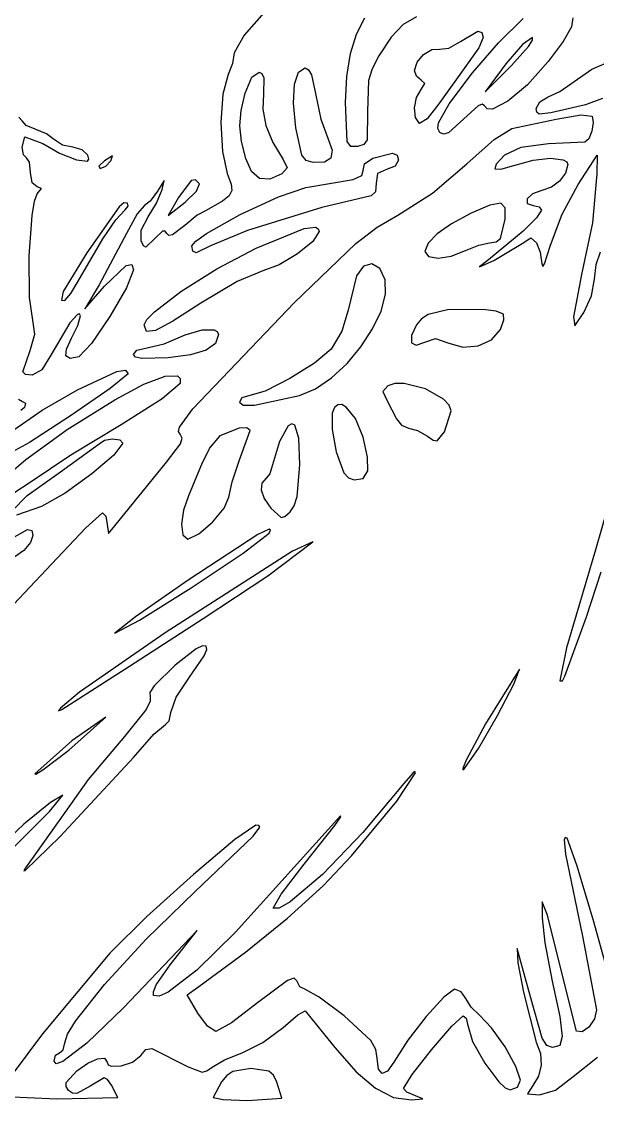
# Model space of a CAD drawing. Extents: x 1 to 122, y 1 to 158.
# Drawn here: x 41.9 to 80.3, y 1.1 to 72.9 of the extents above; entities that cross this region are included whole.
import ezdxf

# ---------------------------------------------------------------- set-up
doc = ezdxf.new("R2010")
doc.units = 0

msp = doc.modelspace()

# ---------------------------------------------------------------- linework, layer by layer
at = {"layer": 'Layer 1'}
for p, q in [((58.384759, 73.894282), (56.757747, 72.038185)), ((64.229577, 72.104362), (64.788341, 73.182156)), ((67.337868, 72.742242), (66.548852, 71.908611)), ((68.219157, 73.250104), (67.337868, 72.742242)), ((73.683594, 71.514045), (75.327793, 73.140126)), ((78.645296, 73.17989), (78.542582, 72.590194)), ((56.757747, 72.038185), (56.091702, 70.861803)), ((63.826442, 70.802222), (64.229577, 72.104362)), ((66.548852, 71.908611), (65.723953, 70.646255)), ((71.163789, 71.61322), (72.306437, 72.286937)), ((72.306437, 72.286937), (72.582221, 72.214486)), ((72.582221, 72.214486), (72.672268, 71.8711)), ((78.542582, 72.590194), (77.991003, 71.616786)), ((69.750561, 71.104514), (70.378064, 71.172468)), ((70.378064, 71.172468), (71.163789, 71.61322)), ((72.377301, 71.193723), (71.668262, 70.195405)), ((71.949305, 69.518275), (73.683594, 71.514045)), ((72.672268, 71.8711), (72.377301, 71.193723)), ((75.277622, 71.412974), (74.183569, 70.130141)), ((74.55328, 70.007021), (75.691607, 71.27495)), ((75.94887, 71.874275), (75.277622, 71.412974)), ((75.691607, 71.27495), (75.953258, 71.68883)), ((75.953258, 71.68883), (75.94887, 71.874275)), ((77.991003, 71.616786), (76.993798, 70.267372)), ((56.091702, 70.861803), (55.972684, 70.141562)), ((63.582181, 69.280667), (63.826442, 70.802222)), ((65.723953, 70.646255), (65.281117, 69.797896)), ((68.264412, 70.236796), (68.700208, 70.745518)), ((68.700208, 70.745518), (69.245079, 71.077168)), ((69.245079, 71.077168), (69.750561, 71.104514)), ((55.972684, 70.141562), (55.686713, 69.39989)), ((60.364472, 69.566479), (60.815399, 69.850388)), ((60.815399, 69.850388), (61.035676, 69.731281)), ((61.035676, 69.731281), (61.231677, 69.381193)), ((65.281117, 69.797896), (65.031626, 69.016641)), ((68.086154, 69.678232), (68.264412, 70.236796)), ((71.668262, 70.195405), (69.715283, 67.456084)), ((74.183569, 70.130141), (72.787979, 68.262887)), ((72.787979, 68.262887), (74.55328, 70.007021)), ((76.993798, 70.267372), (75.607155, 68.730318)), ((78.493105, 68.789585), (79.904239, 69.77098)), ((79.904239, 69.77098), (81.339847, 70.383347)), ((55.686713, 69.39989), (55.339001, 68.091812)), ((56.815955, 68.174692), (57.272081, 69.22618)), ((57.272081, 69.22618), (57.742924, 69.565343)), ((57.742924, 69.565343), (57.930007, 69.469725)), ((57.930007, 69.469725), (58.056141, 69.198333)), ((58.056141, 69.198333), (58.039389, 68.131301)), ((60.103052, 68.760216), (60.364472, 69.566479)), ((61.231677, 69.381193), (61.533655, 68.031465)), ((63.50004, 67.544631), (63.582181, 69.280667)), ((65.031626, 69.016641), (64.966891, 66.941733)), ((68.215756, 69.295468), (68.086154, 69.678232)), ((68.527126, 69.041821), (68.215756, 69.295468)), ((68.79171, 68.81913), (68.527126, 69.041821)), ((70.407433, 67.455731), (71.949305, 69.518275)), ((60.04179, 67.499795), (60.103052, 68.760216)), ((68.223032, 67.86858), (68.527126, 68.412818)), ((68.527126, 68.412818), (68.79171, 68.81913)), ((75.607155, 68.730318), (74.298266, 67.629827)), ((77.761708, 68.2796), (78.493105, 68.789585)), ((55.339001, 68.091812), (55.208478, 66.211571)), ((56.550826, 67.007879), (56.815955, 68.174692)), ((58.039389, 68.131301), (57.996135, 67.093604)), ((61.533655, 68.031465), (61.862797, 66.440127)), ((68.099383, 67.188149), (68.223032, 67.86858)), ((74.298266, 67.629827), (73.276516, 67.11142)), ((76.200048, 67.142464), (76.433278, 67.597195)), ((76.433278, 67.597195), (76.993798, 67.927042)), ((76.993798, 67.927042), (77.761708, 68.2796)), ((80.604178, 67.805505), (79.487233, 67.38447)), ((56.467896, 65.979708), (56.550826, 67.007879)), ((57.996135, 67.093604), (58.203211, 66.00696)), ((60.191335, 65.853413), (60.04179, 67.499795)), ((63.60799, 64.937778), (63.50004, 67.544631)), ((64.966891, 66.941733), (64.950884, 65.048153)), ((68.164383, 66.555342), (68.099383, 67.188149)), ((69.715283, 67.456084), (68.945213, 66.449696)), ((69.698394, 66.190537), (70.407433, 67.455731)), ((72.328177, 67.334023), (71.386745, 66.467953)), ((72.606491, 67.438511), (72.328177, 67.334023)), ((72.75129, 67.320617), (72.606491, 67.438511)), ((72.938751, 67.115973), (72.75129, 67.320617)), ((73.276516, 67.11142), (72.938751, 67.115973)), ((76.245964, 66.892185), (76.200048, 67.142464)), ((76.403336, 66.767417), (76.245964, 66.892185)), ((77.170187, 66.859889), (76.403336, 66.767417)), ((79.487233, 67.38447), (77.170187, 66.859889)), ((41.980582, 66.329311), (41.747484, 66.575373)), ((42.235464, 66.020983), (41.980582, 66.329311)), ((55.208478, 66.211571), (55.300404, 64.277223)), ((61.862797, 66.440127), (62.314706, 65.168671)), ((68.426232, 66.15398), (68.164383, 66.555342)), ((68.945213, 66.449696), (68.426232, 66.15398)), ((69.64707, 65.810733), (69.698394, 66.190537)), ((71.386745, 66.467953), (70.35778, 65.529298)), ((74.574447, 65.818488), (77.521554, 66.438672)), ((77.521554, 66.438672), (79.163912, 66.726539)), ((79.163912, 66.726539), (79.925736, 66.640814)), ((79.998409, 66.209647), (79.901748, 65.633059)), ((79.925736, 66.640814), (79.998409, 66.209647)), ((42.848063, 65.765572), (42.235464, 66.020983)), ((43.581268, 65.46646), (42.848063, 65.765572)), ((44.125825, 65.053313), (43.581268, 65.46646)), ((56.568255, 64.956828), (56.467896, 65.979708)), ((58.203211, 66.00696), (58.655489, 64.888433)), ((60.5909, 64.027478), (60.191335, 65.853413)), ((69.780194, 65.545791), (69.64707, 65.810733)), ((70.029531, 65.427842), (69.780194, 65.545791)), ((70.35778, 65.529298), (70.029531, 65.427842)), ((73.386688, 65.088943), (74.574447, 65.818488)), ((79.901748, 65.633059), (79.695549, 65.125197)), ((41.980582, 64.558718), (42.14039, 65.264274)), ((42.14039, 65.264274), (43.337146, 64.804648)), ((43.337146, 64.804648), (44.450028, 64.179129)), ((44.651111, 64.704018), (44.125825, 65.053313)), ((45.337265, 64.558718), (44.651111, 64.704018)), ((56.852997, 63.80589), (56.568255, 64.956828)), ((58.655489, 64.888433), (59.347843, 63.75509)), ((62.314706, 65.168671), (62.603069, 64.380422)), ((63.844726, 64.61847), (63.60799, 64.937778)), ((64.727823, 64.739125), (64.293791, 64.622218)), ((64.950884, 65.048153), (64.727823, 64.739125)), ((71.575834, 63.466165), (73.386688, 65.088943)), ((77.004029, 64.787318), (75.162925, 64.555499)), ((79.439608, 64.900207), (77.004029, 64.787318)), ((79.695549, 65.125197), (79.439608, 64.900207)), ((42.062338, 64.060419), (41.980582, 64.558718)), ((42.258924, 63.853162), (42.062338, 64.060419)), ((44.450028, 64.179129), (45.587031, 63.726867)), ((45.963181, 64.401952), (45.337265, 64.558718)), ((46.343035, 64.025318), (45.963181, 64.401952)), ((46.401965, 63.77231), (46.343035, 64.025318)), ((47.980454, 63.991142), (47.448641, 63.668659)), ((47.866683, 63.657723), (47.980454, 63.991142)), ((55.300404, 64.277223), (55.620038, 62.806822)), ((60.886016, 63.691882), (60.5909, 64.027478)), ((62.603069, 64.380422), (62.531664, 63.842138)), ((64.293791, 64.622218), (63.844726, 64.61847)), ((65.315083, 63.828468), (66.623625, 64.160652)), ((66.623625, 64.160652), (66.92977, 64.030626)), ((66.92977, 64.030626), (67.02782, 63.701467)), ((74.093611, 64.038723), (73.526785, 63.445847)), ((75.162925, 64.555499), (74.093611, 64.038723)), ((78.982408, 62.089272), (80.256995, 64.029551)), ((80.256995, 64.029551), (80.242178, 62.794828)), ((42.451673, 63.569617), (42.258924, 63.853162)), ((42.523507, 62.887609), (42.451673, 63.569617)), ((45.587031, 63.726867), (46.314416, 63.64564)), ((46.314416, 63.64564), (46.401965, 63.77231)), ((47.448641, 63.668659), (47.073109, 63.313235)), ((47.073109, 63.313235), (47.161127, 63.158895)), ((47.161127, 63.158895), (47.540628, 63.300756)), ((47.540628, 63.300756), (47.866683, 63.657723)), ((57.244674, 62.945321), (56.852997, 63.80589)), ((59.347843, 63.75509), (59.609296, 63.182972)), ((61.335747, 63.558592), (60.886016, 63.691882)), ((62.107041, 63.564601), (61.335747, 63.558592)), ((62.531664, 63.842138), (62.107041, 63.564601)), ((64.671263, 63.00967), (64.766293, 63.453332)), ((64.766293, 63.453332), (65.315083, 63.828468)), ((66.794722, 63.311824), (66.234069, 63.084106)), ((67.02782, 63.701467), (66.794722, 63.311824)), ((69.296315, 61.497002), (71.575834, 63.466165)), ((73.526785, 63.445847), (73.440707, 63.131643)), ((73.832864, 63.098823), (74.700741, 63.350101)), ((74.700741, 63.350101), (75.985939, 63.698237)), ((75.985939, 63.698237), (77.148536, 63.826968)), ((77.148536, 63.826968), (77.988406, 63.732788)), ((77.988406, 63.732788), (78.224781, 63.60101)), ((78.305427, 63.412189), (78.148479, 62.838517)), ((78.224781, 63.60101), (78.305427, 63.412189)), ((42.642879, 62.192989), (42.523507, 62.887609)), ((55.620038, 62.806822), (55.877704, 62.114429)), ((57.780583, 62.487911), (57.244674, 62.945321)), ((59.266704, 62.790242), (58.456125, 62.435579)), ((59.609296, 63.182972), (59.266704, 62.790242)), ((64.009981, 62.418502), (64.593564, 62.690306)), ((64.593564, 62.690306), (64.671263, 63.00967)), ((65.63761, 62.822609), (65.550739, 62.177466)), ((66.234069, 63.084106), (65.63761, 62.822609)), ((73.440707, 63.131643), (73.832864, 63.098823)), ((78.148479, 62.838517), (77.756549, 62.309494)), ((80.242178, 62.794828), (79.944345, 59.534189)), ((42.96836, 61.917469), (42.642879, 62.192989)), ((43.248775, 61.825659), (42.96836, 61.917469)), ((42.977533, 61.463444), (43.248775, 61.825659)), ((51.418187, 62.354561), (50.978185, 61.648299)), ((51.29251, 61.743197), (51.418187, 62.354561)), ((53.229967, 62.344904), (52.387533, 61.22426)), ((53.521703, 62.386658), (53.229967, 62.344904)), ((53.781359, 62.117494), (53.521703, 62.386658)), ((53.585038, 61.628544), (53.781359, 62.117494)), ((55.877704, 62.114429), (55.928233, 61.671936)), ((58.456125, 62.435579), (57.780583, 62.487911)), ((59.032404, 61.26914), (60.854205, 61.877605)), ((60.854205, 61.877605), (64.009981, 62.418502)), ((65.550739, 62.177466), (65.498571, 61.593443)), ((77.204346, 61.8994), (76.566584, 61.682519)), ((77.756549, 62.309494), (77.204346, 61.8994)), ((77.920105, 60.097179), (78.982408, 62.089272)), ((42.788275, 60.976686), (42.977533, 61.463444)), ((50.978185, 61.648299), (50.494482, 60.963072)), ((50.917154, 60.845774), (51.29251, 61.743197)), ((52.387533, 61.22426), (51.681977, 60.024815)), ((52.832033, 60.908877), (53.585038, 61.628544)), ((55.747584, 61.335804), (55.31171, 60.962499)), ((55.928233, 61.671936), (55.747584, 61.335804)), ((56.495897, 60.076938), (59.032404, 61.26914)), ((65.197961, 61.330094), (61.912539, 60.544104)), ((65.498571, 61.593443), (65.197961, 61.330094)), ((66.974198, 60.032929), (69.296315, 61.497002)), ((75.601031, 61.128746), (75.585211, 60.815743)), ((75.956576, 61.467545), (75.601031, 61.128746)), ((76.566584, 61.682519), (75.956576, 61.467545)), ((42.633332, 60.025245), (42.788275, 60.976686)), ((48.428306, 60.598432), (46.2783, 57.52115)), ((48.216451, 59.721327), (48.826239, 60.394526)), ((48.739323, 60.856004), (48.428306, 60.598432)), ((48.988164, 60.843966), (48.739323, 60.856004)), ((48.826239, 60.394526), (49.024677, 60.627713)), ((49.024677, 60.627713), (48.988164, 60.843966)), ((50.10894, 60.67816), (49.627618, 60.134044)), ((50.494482, 60.963072), (50.10894, 60.67816)), ((50.35024, 59.916865), (50.917154, 60.845774)), ((51.681977, 60.024815), (52.832033, 60.908877)), ((55.31171, 60.962499), (54.170826, 60.333143)), ((61.912539, 60.544104), (56.966283, 59.013753)), ((73.114734, 60.704828), (71.869345, 60.165926)), ((73.834627, 60.830648), (73.114734, 60.704828)), ((74.138529, 60.524007), (73.834627, 60.830648)), ((74.135944, 59.765523), (74.138529, 60.524007)), ((75.585211, 60.815743), (75.994378, 60.67816)), ((75.994378, 60.67816), (76.388828, 60.586526)), ((76.388828, 60.586526), (76.552826, 60.366304)), ((42.445896, 57.323859), (42.633332, 60.025245)), ((47.335399, 58.469682), (48.216451, 59.721327)), ((49.627618, 60.134044), (48.913728, 58.826075)), ((49.896171, 59.0459), (50.35024, 59.916865)), ((53.630943, 60.04263), (52.801342, 59.355242)), ((54.170826, 60.333143), (53.630943, 60.04263)), ((54.242363, 58.812637), (56.495897, 60.076938)), ((65.617717, 59.24953), (66.974198, 60.032929)), ((71.869345, 60.165926), (70.566189, 59.470535)), ((73.82744, 58.491421), (74.135944, 59.765523)), ((76.206944, 59.855515), (75.336227, 58.976624)), ((76.552826, 60.366304), (76.206944, 59.855515)), ((77.155724, 58.032325), (77.920105, 60.097179)), ((49.89692, 58.322309), (49.896171, 59.0459)), ((51.324613, 58.96507), (50.796151, 58.475414)), ((51.495049, 58.974584), (51.324613, 58.96507)), ((51.605424, 58.828192), (51.495049, 58.974584)), ((52.801342, 59.355242), (51.982323, 58.734794)), ((56.966283, 59.013753), (54.513726, 57.985053)), ((57.552203, 57.849586), (60.743521, 59.150455)), ((60.743521, 59.150455), (61.494662, 59.228926)), ((61.73615, 58.940023), (61.319607, 58.290955)), ((61.494662, 59.228926), (61.676612, 59.129743)), ((61.676612, 59.129743), (61.73615, 58.940023)), ((64.188178, 58.16153), (65.617717, 59.24953)), ((70.566189, 59.470535), (69.599616, 58.799353)), ((75.336227, 58.976624), (73.021871, 57.054072)), ((79.944345, 59.534189), (79.217358, 56.092046)), ((45.696393, 55.651073), (47.335399, 58.469682)), ((48.913728, 58.826075), (47.09163, 55.38649)), ((50.050572, 57.989242), (49.89692, 58.322309)), ((50.796151, 58.475414), (50.206968, 57.896153)), ((51.73975, 58.692758), (51.605424, 58.828192)), ((51.982323, 58.734794), (51.73975, 58.692758)), ((53.269478, 57.987875), (53.533484, 58.313336)), ((53.533484, 58.313336), (54.242363, 58.812637)), ((61.319607, 58.290955), (60.314102, 57.46938)), ((69.599616, 58.799353), (68.998499, 58.176192)), ((73.092427, 58.206597), (73.540036, 58.265384)), ((73.540036, 58.265384), (73.82744, 58.491421)), ((75.251428, 58.149095), (75.835849, 58.522422)), ((75.835849, 58.522422), (76.216276, 58.194603)), ((46.2783, 57.52115), (44.698736, 54.945517)), ((50.206968, 57.896153), (50.050572, 57.989242)), ((53.339819, 57.642797), (53.269478, 57.987875)), ((53.56074, 57.527279), (53.339819, 57.642797)), ((54.513726, 57.985053), (53.56074, 57.527279)), ((54.93437, 56.463213), (57.552203, 57.849586)), ((60.093263, 54.212092), (64.188178, 58.16153)), ((68.998499, 58.176192), (68.79171, 57.624866)), ((68.79171, 57.624866), (69.035513, 57.274007)), ((70.533298, 57.303199), (71.485523, 57.67743)), ((71.485523, 57.67743), (72.374303, 58.050096)), ((72.374303, 58.050096), (73.092427, 58.206597)), ((73.377824, 57.008563), (75.251428, 58.149095)), ((76.216276, 58.194603), (76.455459, 57.571773)), ((76.455459, 57.571773), (76.572934, 56.797602)), ((76.755056, 56.786181), (77.155724, 58.032325)), ((80.197861, 56.747948), (80.479951, 57.589941)), ((42.454253, 54.550373), (42.445896, 57.323859)), ((60.314102, 57.46938), (59.085817, 56.731015)), ((65.255507, 56.803114), (64.688345, 56.646552)), ((65.791515, 56.49434), (65.255507, 56.803114)), ((69.035513, 57.274007), (69.666335, 57.167754)), ((69.666335, 57.167754), (70.533298, 57.303199)), ((73.021871, 57.054072), (72.428057, 56.591315)), ((72.428057, 56.591315), (73.377824, 57.008563)), ((76.572934, 56.797602), (76.62788, 56.616026)), ((76.62788, 56.616026), (76.755056, 56.786181)), ((47.445819, 55.298295), (48.901425, 56.693577)), ((48.901425, 56.693577), (49.266831, 56.756663)), ((49.38892, 56.395788), (48.908541, 55.186955)), ((49.266831, 56.756663), (49.38892, 56.395788)), ((52.532172, 54.949574), (54.93437, 56.463213)), ((58.000937, 56.331582), (56.2923, 55.617075)), ((59.085817, 56.731015), (58.000937, 56.331582)), ((64.688345, 56.646552), (64.240874, 56.003851)), ((66.145522, 55.741032), (65.791515, 56.49434)), ((79.217358, 56.092046), (78.675138, 53.269822)), ((80.080606, 55.771018), (80.197861, 56.747948)), ((45.219437, 54.820551), (45.696393, 55.651073)), ((47.09163, 55.38649), (46.150065, 53.798989)), ((56.2923, 55.617075), (53.876962, 54.173639)), ((64.240874, 56.003851), (63.687365, 53.698447)), ((66.16261, 54.765007), (66.145522, 55.741032)), ((79.87379, 54.673878), (80.080606, 55.771018)), ((44.698736, 54.945517), (44.584745, 54.371697)), ((44.8036, 54.362067), (45.219437, 54.820551)), ((46.150065, 53.798989), (47.445819, 55.298295)), ((48.908541, 55.186955), (47.804374, 53.282302)), ((50.775558, 53.604211), (52.532172, 54.949574)), ((65.862991, 53.646313), (66.16261, 54.765007)), ((79.376461, 53.542872), (79.87379, 54.673878)), ((42.697427, 52.895877), (42.454253, 54.550373)), ((44.584745, 54.371697), (44.8036, 54.362067)), ((53.876962, 54.173639), (52.011086, 52.967337)), ((53.32654, 47.125443), (60.093263, 54.212092)), ((45.645598, 53.416688), (45.143104, 52.873035)), ((45.796169, 53.46299), (45.645598, 53.416688)), ((45.682943, 52.69109), (45.853379, 53.32415)), ((45.853379, 53.32415), (45.796169, 53.46299)), ((47.804374, 53.282302), (46.581871, 51.485796)), ((50.273704, 53.086989), (50.775558, 53.604211)), ((63.687365, 53.698447), (63.245246, 52.318203)), ((65.300575, 52.457819), (65.862991, 53.646313)), ((68.995836, 53.423633), (68.564824, 53.136494)), ((70.285725, 53.728433), (68.995836, 53.423633)), ((72.633639, 53.754407), (70.285725, 53.728433)), ((73.538415, 53.634523), (72.633639, 53.754407)), ((74.026936, 53.444094), (73.538415, 53.634523)), ((74.033859, 53.073369), (74.026936, 53.444094)), ((78.675138, 53.269822), (78.770609, 52.671202)), ((78.770609, 52.671202), (79.376461, 53.542872)), ((42.819179, 52.119413), (42.697427, 52.895877)), ((45.143104, 52.873035), (43.883819, 50.712181)), ((45.262476, 51.835779), (45.682943, 52.69109)), ((50.094476, 52.722663), (50.273704, 53.086989)), ((50.260535, 52.295824), (50.094476, 52.722663)), ((52.011086, 52.967337), (50.852508, 52.35939)), ((68.226912, 52.735716), (67.88953, 52.025524)), ((68.564824, 53.136494), (68.226912, 52.735716)), ((73.81033, 52.422449), (74.033859, 53.073369)), ((42.505163, 51.020157), (42.819179, 52.119413)), ((44.920441, 51.121762), (45.262476, 51.835779)), ((50.852508, 52.35939), (50.260535, 52.295824)), ((51.422332, 51.464304), (52.814339, 52.074268)), ((52.814339, 52.074268), (53.963657, 52.394051)), ((53.963657, 52.394051), (54.745071, 52.402418)), ((54.745071, 52.402418), (54.958685, 52.283186)), ((55.033368, 52.078138), (54.837141, 51.490222)), ((54.958685, 52.283186), (55.033368, 52.078138)), ((63.245246, 52.318203), (62.538014, 51.12211)), ((64.52927, 51.272393), (65.300575, 52.457819)), ((67.88953, 52.025524), (67.896404, 51.543371)), ((68.786418, 51.584249), (69.494311, 51.818449)), ((69.494311, 51.818449), (70.315711, 51.540151)), ((73.227634, 51.740375), (73.81033, 52.422449)), ((44.889193, 50.672626), (44.920441, 51.121762)), ((46.581871, 51.485796), (45.746487, 50.601409)), ((49.38892, 50.752045), (49.597588, 51.035282)), ((49.597588, 51.035282), (50.099415, 51.153154)), ((50.099415, 51.153154), (51.422332, 51.464304)), ((54.231107, 51.045116), (53.189238, 50.730846)), ((54.837141, 51.490222), (54.231107, 51.045116)), ((62.538014, 51.12211), (61.428186, 50.177089)), ((63.602985, 50.162902), (64.52927, 51.272393)), ((67.896404, 51.543371), (68.208408, 51.369523)), ((68.208408, 51.369523), (68.786418, 51.584249)), ((70.315711, 51.540151), (71.302227, 51.254247)), ((71.302227, 51.254247), (72.332234, 51.335981)), ((72.332234, 51.335981), (73.227634, 51.740375)), ((42.025517, 49.609927), (42.505163, 51.020157)), ((43.883819, 50.712181), (43.270603, 49.737456)), ((45.165589, 50.496474), (44.889193, 50.672626)), ((45.746487, 50.601409), (45.165589, 50.496474)), ((49.52442, 50.583263), (49.38892, 50.752045)), ((49.941635, 50.491872), (49.52442, 50.583263)), ((51.685505, 50.53544), (49.941635, 50.491872)), ((53.189238, 50.730846), (51.685505, 50.53544)), ((42.187712, 49.421047), (42.025517, 49.609927)), ((43.270603, 49.737456), (42.632516, 49.389264)), ((45.666054, 48.401838), (48.27811, 49.616321)), ((48.27811, 49.616321), (48.85574, 49.706913)), ((48.85574, 49.706913), (49.023795, 49.477458)), ((61.428186, 50.177089), (59.794548, 49.146773)), ((62.575629, 49.202214), (63.602985, 50.162902)), ((42.632516, 49.389264), (42.187712, 49.421047)), ((49.023795, 49.477458), (47.830881, 48.49517)), ((50.080938, 48.774394), (51.490948, 49.308037)), ((51.490948, 49.308037), (52.317551, 49.332489)), ((52.317551, 49.332489), (52.493554, 49.149138)), ((52.493554, 49.149138), (52.50148, 48.832933)), ((59.794548, 49.146773), (58.144109, 48.318136)), ((61.501112, 48.463198), (62.575629, 49.202214)), ((43.307634, 47.036196), (45.666054, 48.401838)), ((47.830881, 48.49517), (45.185173, 46.661585)), ((48.146789, 47.746377), (50.080938, 48.774394)), ((52.50148, 48.832933), (51.299477, 47.794972)), ((58.144109, 48.318136), (56.983878, 47.978152)), ((60.433341, 48.018721), (61.501112, 48.463198)), ((66.319442, 48.679122), (65.978923, 48.294021)), ((65.978923, 48.294021), (66.2443, 47.723446)), ((66.792073, 48.829925), (66.319442, 48.679122)), ((67.408881, 48.82655), (66.792073, 48.829925)), ((68.818301, 48.459429), (67.408881, 48.82655)), ((70.034244, 47.782085), (68.818301, 48.459429)), ((41.737606, 47.786594), (42.001396, 47.625374)), ((42.001396, 47.625374), (42.194277, 47.510677)), ((42.194277, 47.510677), (42.133688, 47.234849)), ((44.978192, 45.754306), (48.146789, 47.746377)), ((51.299477, 47.794972), (48.569769, 46.080206)), ((56.602921, 47.863014), (56.44448, 47.586216)), ((56.44448, 47.586216), (56.693585, 47.385209)), ((56.983878, 47.978152), (56.602921, 47.863014)), ((57.441166, 47.390247), (60.433341, 48.018721)), ((66.2443, 47.723446), (66.902937, 46.478845)), ((70.409206, 47.39093), (70.034244, 47.782085)), ((41.189918, 45.580364), (43.307634, 47.036196)), ((42.133688, 47.234849), (41.886434, 47.035617)), ((52.442401, 45.922608), (53.32654, 47.125443)), ((56.693585, 47.385209), (57.441166, 47.390247)), ((62.621623, 46.839385), (62.618271, 45.755121)), ((62.773506, 47.218986), (62.621623, 46.839385)), ((62.989824, 47.40631), (62.773506, 47.218986)), ((63.253287, 47.414792), (62.989824, 47.40631)), ((63.546607, 47.257868), (63.253287, 47.414792)), ((64.15366, 46.501545), (63.546607, 47.257868)), ((70.087464, 45.592667), (70.543253, 46.99884)), ((70.543253, 46.99884), (70.409206, 47.39093)), ((45.185173, 46.661585), (42.451293, 44.89097)), ((48.569769, 46.080206), (45.215953, 44.042252)), ((59.920555, 46.143437), (59.682877, 45.993043)), ((60.119236, 46.055644), (59.920555, 46.143437)), ((60.385005, 45.182348), (60.119236, 46.055644)), ((64.672674, 45.244828), (64.15366, 46.501545)), ((66.902937, 46.478845), (67.218497, 46.039505)), ((67.218497, 46.039505), (67.686457, 45.850195)), ((42.211828, 43.762896), (44.978192, 45.754306)), ((52.385611, 45.629701), (52.442401, 45.922608)), ((52.494425, 45.437092), (52.385611, 45.629701)), ((52.616513, 45.172994), (52.494425, 45.437092)), ((55.138849, 45.331259), (54.48127, 44.584339)), ((56.409555, 45.83776), (55.138849, 45.331259)), ((56.935205, 45.864957), (56.409555, 45.83776)), ((56.44448, 43.744816), (57.150036, 45.698148)), ((57.150036, 45.698148), (56.935205, 45.864957)), ((59.682877, 45.993043), (59.105132, 44.960842)), ((62.618271, 45.755121), (62.877387, 44.273983)), ((67.686457, 45.850195), (68.296189, 45.688931)), ((68.296189, 45.688931), (68.953282, 45.316795)), ((68.953282, 45.316795), (69.339006, 45.057282)), ((69.604907, 45.004145), (70.087464, 45.592667)), ((42.451293, 44.89097), (40.993862, 44.097594)), ((44.521289, 42.929546), (47.099744, 44.809147)), ((47.099744, 44.809147), (47.459252, 45.056081)), ((47.459252, 45.056081), (47.991169, 45.147902)), ((47.991169, 45.147902), (48.473279, 45.079518)), ((48.683364, 44.845836), (48.07765, 44.046155)), ((48.473279, 45.079518), (48.683364, 44.845836)), ((51.583199, 43.571602), (52.519163, 44.802268)), ((52.519163, 44.802268), (52.616513, 45.172994)), ((54.48127, 44.584339), (53.963392, 43.533149)), ((59.105132, 44.960842), (58.561148, 43.193424)), ((60.45098, 43.406855), (60.385005, 45.182348)), ((64.974432, 43.909696), (64.672674, 45.244828)), ((69.339006, 45.057282), (69.604907, 45.004145)), ((45.215953, 44.042252), (42.513277, 42.226812)), ((48.07765, 44.046155), (46.615247, 42.79893)), ((62.877387, 44.273983), (63.387812, 42.862386)), ((64.975887, 42.996045), (64.974432, 43.909696)), ((40.254031, 42.087531), (42.211828, 43.762896)), ((48.147494, 39.335091), (51.583199, 43.571602)), ((53.963392, 43.533149), (53.056753, 41.329345)), ((55.946181, 42.275672), (56.44448, 43.744816)), ((58.561148, 43.193424), (58.457519, 42.800826)), ((60.279309, 41.292921), (60.45098, 43.406855)), ((42.312789, 41.357325), (44.521289, 42.929546)), ((46.615247, 42.79893), (44.828267, 41.518236)), ((58.20837, 42.510093), (57.925095, 42.186414)), ((58.457519, 42.800826), (58.20837, 42.510093)), ((63.387812, 42.862386), (63.691229, 42.540085)), ((63.691229, 42.540085), (64.07154, 42.403554)), ((64.07154, 42.403554), (64.675452, 42.496467)), ((64.675452, 42.496467), (64.975887, 42.996045)), ((42.513277, 42.226812), (40.140404, 40.688259)), ((55.738924, 41.257378), (55.946181, 42.275672)), ((57.925095, 42.186414), (57.887915, 41.733055)), ((57.887915, 41.733055), (58.093425, 41.170887)), ((81.409168, 42.145673), (80.144106, 37.74759)), ((41.310657, 40.350122), (42.312789, 41.357325)), ((44.828267, 41.518236), (43.248819, 40.618145)), ((53.056753, 41.329345), (52.707685, 40.385344)), ((55.41606, 40.510757), (55.738924, 41.257378)), ((58.093425, 41.170887), (58.538217, 40.520778)), ((60.088186, 40.673376), (60.279309, 41.292921)), ((43.248819, 40.618145), (41.595723, 40.05478)), ((52.707685, 40.385344), (52.580106, 39.451861)), ((54.650119, 39.589179), (55.41606, 40.510757)), ((58.538217, 40.520778), (59.20704, 39.902138)), ((59.470229, 39.971155), (59.81104, 40.267483)), ((59.81104, 40.267483), (60.088186, 40.673376)), ((46.204569, 39.206592), (47.327638, 40.217036)), ((47.327638, 40.217036), (47.540981, 39.983806)), ((47.540981, 39.983806), (47.636319, 39.423285)), ((53.745072, 38.803201), (54.650119, 39.589179)), ((59.20704, 39.902138), (59.470229, 39.971155)), ((40.797717, 38.227721), (42.332081, 39.086912)), ((42.332081, 39.086912), (42.61238, 39.034965)), ((42.61238, 39.034965), (42.686138, 38.690918)), ((43.921567, 36.777451), (46.204569, 39.206592)), ((47.636319, 39.423285), (47.711328, 38.825415)), ((47.711328, 38.825415), (48.147494, 39.335091)), ((52.580106, 39.451861), (52.677886, 38.740627)), ((56.681663, 37.525919), (58.416509, 38.857077)), ((58.423113, 39.118728), (57.652833, 38.756888)), ((58.416509, 38.857077), (58.504961, 39.058885)), ((58.504961, 39.058885), (58.423113, 39.118728)), ((42.525711, 38.221215), (42.07463, 37.697132)), ((42.686138, 38.690918), (42.525711, 38.221215)), ((52.677886, 38.740627), (53.004894, 38.463377)), ((53.004894, 38.463377), (53.745072, 38.803201)), ((57.652833, 38.756888), (53.016183, 35.717705)), ((58.33074, 36.020345), (61.315639, 38.285576)), ((61.315639, 38.285576), (59.963088, 37.654809)), ((42.07463, 37.697132), (40.481716, 36.587391)), ((59.963088, 37.654809), (51.484862, 32.212415)), ((53.216076, 35.208691), (56.681663, 37.525919)), ((80.144106, 37.74759), (78.208545, 31.21004)), ((39.388237, 31.981786), (43.921567, 36.777451)), ((54.024776, 33.165357), (58.33074, 36.020345)), ((79.548617, 33.285654), (80.513029, 36.278534)), ((53.016183, 35.717705), (49.512745, 33.276261)), ((49.77966, 33.047369), (53.216076, 35.208691)), ((49.512745, 33.276261), (48.132325, 32.183928)), ((49.109167, 29.990355), (54.024776, 33.165357)), ((78.109988, 29.318665), (79.548617, 33.285654)), ((48.132325, 32.183928), (49.77966, 33.047369)), ((51.484862, 32.212415), (45.791643, 28.257509)), ((53.55794, 31.139143), (52.151172, 30.060205)), ((53.988183, 31.34324), (53.55794, 31.139143)), ((54.226388, 31.332057), (53.988183, 31.34324)), ((54.096853, 30.688756), (54.265097, 31.111821)), ((54.265097, 31.111821), (54.226388, 31.332057)), ((78.208545, 31.21004), (77.767088, 29.007162)), ((53.10967, 29.259046), (54.096853, 30.688756)), ((44.610895, 27.100794), (49.109167, 29.990355)), ((52.151172, 30.060205), (50.75567, 28.672244)), ((75.090208, 29.789977), (72.826432, 26.151777)), ((74.71628, 28.786968), (75.090208, 29.789977)), ((52.229797, 27.920077), (53.10967, 29.259046)), ((73.62543, 26.708858), (74.71628, 28.786968)), ((77.767088, 29.007162), (77.94211, 29.024404)), ((77.94211, 29.024404), (78.109988, 29.318665)), ((45.791643, 28.257509), (44.534485, 27.195906)), ((50.75567, 28.672244), (50.477152, 28.227385)), ((50.477152, 28.227385), (50.492057, 27.966114)), ((50.50388, 27.668072), (50.216758, 27.114773)), ((50.492057, 27.966114), (50.50388, 27.668072)), ((51.861894, 26.899666), (52.229797, 27.920077)), ((44.534485, 27.195906), (44.400607, 27.024721)), ((44.400607, 27.024721), (44.610895, 27.100794)), ((50.216758, 27.114773), (48.788139, 25.309343)), ((51.759412, 26.339014), (51.861894, 26.899666)), ((72.349834, 24.516249), (73.62543, 26.708858)), ((45.074445, 24.389298), (47.543891, 26.582166)), ((47.543891, 26.582166), (45.274117, 25.014774)), ((50.74835, 25.458171), (51.518288, 26.105916)), ((51.518288, 26.105916), (51.759412, 26.339014)), ((72.826432, 26.151777), (71.531516, 23.728898)), ((48.788139, 25.309343), (46.360365, 22.441126)), ((49.374103, 23.901053), (50.74835, 25.458171)), ((45.274117, 25.014774), (42.804671, 22.821906)), ((71.42167, 23.169745), (72.349834, 24.516249)), ((43.349802, 23.082785), (45.074445, 24.389298)), ((44.510353, 18.635136), (49.374103, 23.901053)), ((71.531516, 23.728898), (71.305457, 23.167474)), ((42.892524, 22.795943), (43.349802, 23.082785)), ((71.305457, 23.167474), (71.317904, 23.092037)), ((71.317904, 23.092037), (71.42167, 23.169745)), ((42.804671, 22.821906), (42.892524, 22.795943)), ((46.360365, 22.441126), (44.802806, 20.24204)), ((66.919826, 21.003026), (68.152829, 22.883995)), ((67.971237, 22.854979), (67.380598, 22.174558)), ((68.125831, 22.962554), (67.971237, 22.854979)), ((68.152829, 22.883995), (68.125831, 22.962554)), ((67.380598, 22.174558), (64.649325, 18.900943)), ((43.851805, 20.9005), (42.079007, 19.463459)), ((43.793508, 20.318946), (44.684273, 21.403032)), ((44.684273, 21.403032), (43.851805, 20.9005)), ((63.905382, 17.34538), (66.919826, 21.003026)), ((41.423193, 17.940516), (43.793508, 20.318946)), ((44.802806, 20.24204), (42.862527, 17.489313)), ((42.079007, 19.463459), (39.555608, 17.083343)), ((63.171339, 20.023891), (59.266704, 15.681679)), ((62.781828, 19.383582), (63.177923, 19.942724)), ((63.177923, 19.942724), (63.171339, 20.023891)), ((57.538797, 19.403134), (56.121313, 18.437603)), ((57.359145, 18.656038), (57.787142, 19.261427)), ((57.732047, 19.373341), (57.538797, 19.403134)), ((57.787142, 19.261427), (57.732047, 19.373341)), ((60.751899, 16.808805), (62.781828, 19.383582)), ((64.649325, 18.900943), (61.963427, 16.115155)), ((42.167598, 16.371404), (44.510353, 18.635136)), ((56.121313, 18.437603), (53.368344, 16.117272)), ((53.48432, 14.972595), (57.359145, 18.656038)), ((78.120638, 18.58249), (78.058659, 18.42369)), ((78.058659, 18.42369), (78.150205, 17.462855)), ((78.253922, 18.521189), (78.120638, 18.58249)), ((78.90128, 16.743309), (78.253922, 18.521189)), ((42.862527, 17.489313), (42.190865, 16.546233)), ((62.018075, 15.365105), (63.905382, 17.34538)), ((78.150205, 17.462855), (79.275567, 11.994796)), ((42.190865, 16.546233), (42.091243, 16.357965)), ((59.221901, 14.803482), (60.751899, 16.808805)), ((79.997968, 13.104283), (78.90128, 16.743309)), ((42.091243, 16.357965), (42.167598, 16.371404)), ((53.368344, 16.117272), (50.266257, 13.306535)), ((61.963427, 16.115155), (59.811592, 14.283587)), ((59.266704, 15.681679), (56.179522, 12.274615)), ((59.635004, 13.207029), (62.018075, 15.365105)), ((50.221641, 11.797731), (53.48432, 14.972595)), ((58.682504, 13.872633), (59.221901, 14.803482)), ((59.088661, 13.871383), (58.682504, 13.872633)), ((59.811592, 14.283587), (59.088661, 13.871383)), ((76.597629, 14.287853), (76.582812, 13.229519)), ((76.951818, 13.405908), (76.597629, 14.287853)), ((50.266257, 13.306535), (47.801419, 10.869787)), ((56.842094, 10.944576), (59.635004, 13.207029)), ((76.582812, 13.229519), (76.777501, 11.554705)), ((77.992866, 9.196914), (76.951818, 13.405908)), ((81.03314, 9.370536), (79.997968, 13.104283)), ((51.816385, 10.089442), (53.622785, 12.378707)), ((53.622785, 12.378707), (51.858366, 10.52089)), ((56.179522, 12.274615), (53.589889, 9.744778)), ((47.44917, 8.785354), (50.221641, 11.797731)), ((76.777501, 11.554705), (77.266143, 9.014175)), ((79.275567, 11.994796), (80.208312, 7.100707)), ((47.801419, 10.869787), (43.326474, 5.49054)), ((53.725267, 8.651166), (56.842094, 10.944576)), ((75.826456, 7.950196), (74.923697, 11.189051)), ((74.923697, 11.189051), (74.983339, 10.231088)), ((51.858366, 10.52089), (48.72551, 7.226092)), ((50.899648, 8.763173), (51.816385, 10.089442)), ((74.983339, 10.231088), (75.339181, 8.264566)), ((53.589889, 9.744778), (51.702857, 8.275391)), ((45.523895, 6.349438), (47.44917, 8.785354)), ((50.705085, 8.303801), (50.899648, 8.763173)), ((52.946686, 8.104007), (53.725267, 8.651166)), ((59.647396, 9.044425), (57.738117, 7.622113)), ((60.086676, 9.20118), (59.647396, 9.044425)), ((60.262596, 9.033225), (60.086676, 9.20118)), ((60.466722, 8.633307), (60.262596, 9.033225)), ((60.797055, 8.467016), (60.466722, 8.633307)), ((77.266143, 9.014175), (77.75904, 6.651598)), ((78.868108, 5.681481), (77.992866, 9.196914)), ((50.723479, 8.04968), (50.705085, 8.303801)), ((51.086896, 7.995625), (50.723479, 8.04968)), ((51.702857, 8.275391), (51.086896, 7.995625)), ((53.671998, 6.874223), (52.946686, 8.104007)), ((61.739942, 7.944243), (60.797055, 8.467016)), ((63.416784, 6.687251), (61.739942, 7.944243)), ((70.041641, 7.939034), (68.876333, 6.65484)), ((70.763739, 8.467016), (70.041641, 7.939034)), ((71.198406, 8.2856), (70.763739, 8.467016)), ((71.513745, 7.849654), (71.198406, 8.2856)), ((75.339181, 8.264566), (76.197579, 4.943469)), ((76.585546, 5.211581), (75.826456, 7.950196)), ((48.72551, 7.226092), (46.27098, 4.881777)), ((57.738117, 7.622113), (55.899129, 6.225597)), ((71.87521, 7.270569), (71.513745, 7.849654)), ((72.42109, 6.745459), (71.87521, 7.270569)), ((54.321021, 6.005904), (53.671998, 6.874223)), ((59.348548, 5.92772), (60.322348, 6.771521)), ((60.322348, 6.771521), (60.815399, 7.032973)), ((60.815399, 7.032973), (62.784959, 4.586458)), ((65.191699, 5.049656), (63.416784, 6.687251)), ((68.876333, 6.65484), (67.64296, 5.064059)), ((70.570604, 6.005458), (71.324303, 6.703126)), ((71.324303, 6.703126), (71.528915, 6.534366)), ((71.528915, 6.534366), (71.613934, 6.128803)), ((73.228676, 5.903863), (72.42109, 6.745459)), ((77.75904, 6.651598), (77.925573, 5.315209)), ((80.075502, 6.488477), (79.708072, 5.942228)), ((80.208312, 7.100707), (80.075502, 6.488477)), ((44.990516, 5.477021), (45.523895, 6.349438)), ((54.862623, 5.644792), (54.321021, 6.005904)), ((55.899129, 6.225597), (54.862623, 5.644792)), ((58.004156, 4.909911), (59.348548, 5.92772)), ((69.226156, 4.438865), (70.570604, 6.005458)), ((71.613934, 6.128803), (71.958322, 4.984133)), ((74.121392, 4.627557), (73.228676, 5.903863)), ((79.708072, 5.942228), (79.255712, 5.620412)), ((43.326474, 5.49054), (40.217045, 1.344781)), ((44.802806, 4.903958), (44.990516, 5.477021)), ((65.526077, 4.46088), (65.191699, 5.049656)), ((67.64296, 5.064059), (66.71667, 3.616319)), ((76.907247, 4.715762), (76.585546, 5.211581)), ((77.925573, 5.315209), (77.766801, 4.721374)), ((79.255712, 5.620412), (78.868108, 5.681481)), ((44.450028, 4.23368), (44.699177, 4.430574)), ((46.27098, 4.881777), (44.669864, 3.642694)), ((44.699177, 4.430574), (44.802806, 4.903958)), ((49.864465, 4.04318), (50.196512, 4.453742)), ((50.196512, 4.453742), (50.607371, 4.520444)), ((50.607371, 4.520444), (53.030647, 3.303052)), ((56.620869, 4.230505), (58.004156, 4.909911)), ((62.784959, 4.586458), (64.20182, 2.968199)), ((65.616708, 3.865027), (65.526077, 4.46088)), ((67.938064, 2.792962), (69.226156, 4.438865)), ((71.958322, 4.984133), (72.769635, 3.535224)), ((74.844113, 3.323998), (74.121392, 4.627557)), ((76.197579, 4.943469), (76.476383, 4.18121)), ((77.283782, 4.586458), (76.907247, 4.715762)), ((77.766801, 4.721374), (77.283782, 4.586458)), ((44.09725, 3.663591), (44.200879, 4.066243)), ((44.244051, 3.485973), (44.09725, 3.663591)), ((44.200879, 4.066243), (44.450028, 4.23368)), ((44.669864, 3.642694), (44.244051, 3.485973)), ((46.338261, 3.545967), (46.983415, 3.836143)), ((46.983415, 3.836143), (47.447197, 3.864184)), ((47.447197, 3.864184), (47.62503, 3.600091)), ((47.62503, 3.600091), (47.701216, 3.42754)), ((48.561523, 3.35663), (49.308426, 3.61165)), ((49.308426, 3.61165), (49.864465, 4.04318)), ((54.618148, 3.275535), (55.45044, 3.769027)), ((55.45044, 3.769027), (56.620869, 4.230505)), ((65.706374, 3.148055), (65.616708, 3.865027)), ((66.71667, 3.616319), (66.298192, 3.014275)), ((76.476383, 4.18121), (76.528043, 3.406019)), ((78.650797, 2.655704), (80.284115, 3.949076)), ((44.912255, 2.24851), (45.616312, 3.023651)), ((45.616312, 3.023651), (46.338261, 3.545967)), ((47.701216, 3.42754), (47.906233, 3.334113)), ((47.906233, 3.334113), (48.561523, 3.35663)), ((53.030647, 3.303052), (53.957351, 2.940175)), ((53.957351, 2.940175), (54.273611, 3.021419)), ((54.273611, 3.021419), (54.618148, 3.275535)), ((55.987941, 2.995076), (55.591138, 2.727968)), ((57.199425, 3.175346), (55.987941, 2.995076)), ((58.386258, 3.007335), (57.199425, 3.175346)), ((58.694256, 2.731838), (58.386258, 3.007335)), ((64.20182, 2.968199), (65.488076, 1.873419)), ((65.947481, 2.861329), (65.706374, 3.148055)), ((66.298192, 3.014275), (65.947481, 2.861329)), ((72.769635, 3.535224), (73.715091, 2.291962)), ((75.141714, 2.400646), (74.844113, 3.323998)), ((76.528043, 3.406019), (76.357321, 2.677857)), ((44.891816, 1.977984), (44.912255, 2.24851)), ((47.421168, 2.5616), (46.501785, 2.013295)), ((47.660512, 2.448667), (47.421168, 2.5616)), ((47.915366, 2.085968), (47.660512, 2.448667)), ((55.250326, 2.305748), (54.68059, 1.247414)), ((55.591138, 2.727968), (55.250326, 2.305748)), ((58.922745, 2.27047), (58.694256, 2.731838)), ((59.266704, 1.212136), (58.922745, 2.27047)), ((67.353434, 1.857367), (67.938064, 2.792962)), ((73.715091, 2.291962), (74.134129, 1.906789)), ((74.959372, 1.935067), (75.141714, 2.400646)), ((76.357321, 2.677857), (75.968978, 2.056687)), ((77.482087, 1.733366), (78.650797, 2.655704)), ((45.06492, 1.72049), (44.891816, 1.977984)), ((45.325397, 1.531737), (45.06492, 1.72049)), ((45.61468, 1.510102), (45.325397, 1.531737)), ((46.501785, 2.013295), (45.61468, 1.510102)), ((48.330586, 1.250589), (47.915366, 2.085968)), ((65.488076, 1.873419), (66.702564, 1.262032)), ((67.582431, 1.599619), (67.353434, 1.857367)), ((68.153535, 1.358539), (67.582431, 1.599619)), ((74.134129, 1.906789), (74.461911, 1.764234)), ((74.461911, 1.764234), (74.959372, 1.935067)), ((75.968978, 2.056687), (75.618229, 1.506618)), ((75.618229, 1.506618), (76.409951, 1.422745)), ((76.409951, 1.422745), (77.482087, 1.733366)), ((40.217045, 1.344781), (44.273992, 1.157456)), ((44.273992, 1.157456), (48.330586, 1.250589)), ((54.68059, 1.247414), (55.354175, 1.114152)), ((55.354175, 1.114152), (56.973647, 1.058678)), ((56.973647, 1.058678), (59.266704, 1.212136)), ((66.702564, 1.262032), (67.904121, 1.093956)), ((67.904121, 1.093956), (68.65589, 1.161292)), ((68.65589, 1.161292), (68.153535, 1.358539))]:
    msp.add_line(p, q, dxfattribs=at)

doc.saveas('drawing.dxf')
